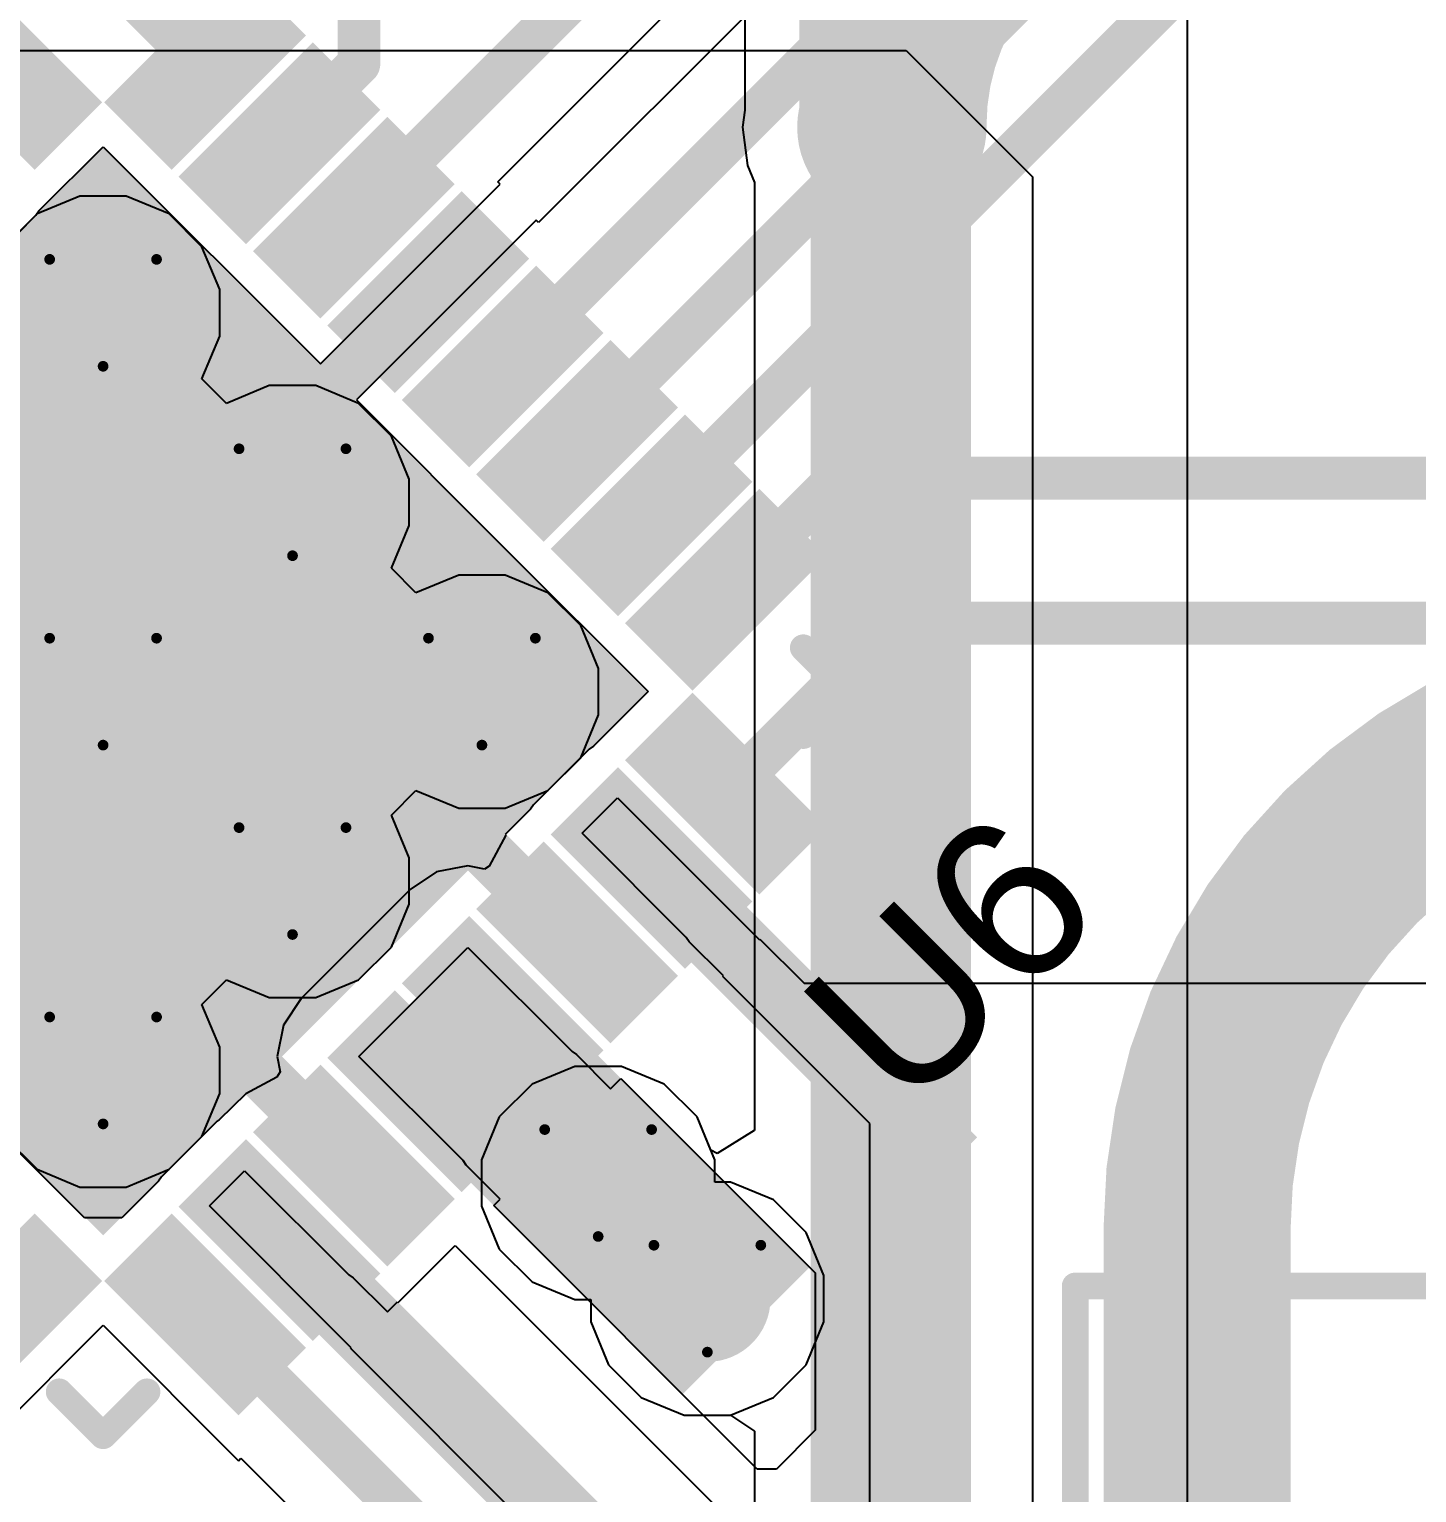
# Model space of a CAD drawing. Header units: inches. Extents: x 0 to 5359, y 0 to 5098.
# Drawn here: x 32.05 to 38.64, y 94.49 to 101.45 of the extents above; entities that cross this region are included whole.
import ezdxf

# ---------------------------------------------------------------- set-up
doc = ezdxf.new("R2010")
doc.units = ezdxf.units.IN
for name, color, linetype in [('Bottom Layer', 5, 'Continuous'), ('Drill Drawing', 1, 'Continuous'), ('Layer 1', 16, 'Continuous'), ('Layer 2', 76, 'Continuous'), ('Top Layer', 1, 'Continuous'), ('Top Overlay', 2, 'Continuous'), ('Top Paste', 8, 'Continuous'), ('Top Solder', 216, 'Continuous'), ('Via Holes', 16, 'Continuous')]:
    doc.layers.add(name, color=color, linetype=linetype)
doc.styles.add('Arial', font='', dxfattribs={"height": 0.2})
doc.styles.get('Arial').set_extended_font_data('Arial')

# ---------------------------------------------------------------- blocks, each defined once
blk = doc.blocks.new('32_QFN__5_5__60')
at = {"layer": 'Top Layer'}
for points in [[(1.62499929, 2.08500091), (1.62499929, 2.78500205), (1.87499879, 2.78500205), (1.87499879, 2.08500091)], [(2.08499837, 1.87500133), (2.78499951, 1.87500133), (2.78499951, 1.62500183), (2.08499837, 1.62500183)], [(-1.72500036, 1.7250029), (1.72500036, 1.7250029), (1.72500036, -1.72499782), (-1.72500036, -1.72499782)], [(2.08499837, 1.37500233), (2.78499951, 1.37500233), (2.78499951, 1.12500283), (2.08499837, 1.12500283)], [(2.08499837, 0.87500333), (2.78499951, 0.87500333), (2.78499951, 0.6250038299999999), (2.08499837, 0.6250038299999999)], [(2.08499837, 0.37500179), (2.78499951, 0.37500179), (2.78499951, 0.12500229), (2.08499837, 0.12500229)], [(2.08499837, -0.12499721), (2.78499951, -0.12499721), (2.78499951, -0.37499671), (2.08499837, -0.37499671)], [(2.08499837, -0.6249962099999999), (2.78499951, -0.6249962099999999), (2.78499951, -0.8749957099999999), (2.08499837, -0.8749957099999999)], [(2.08499837, -1.12499521), (2.78499951, -1.12499521), (2.78499951, -1.37499471), (2.08499837, -1.37499471)], [(-2.78499951, -1.62499421), (-2.08499837, -1.62499421), (-2.08499837, -1.87499371), (-2.78499951, -1.87499371)], [(2.08499837, -1.62499421), (2.78499951, -1.62499421), (2.78499951, -1.87499371), (2.08499837, -1.87499371)], [(-1.87499879, -2.78499443), (-1.87499879, -2.08499329), (-1.62499929, -2.08499329), (-1.62499929, -2.78499443)], [(-1.37499979, -2.78499443), (-1.37499979, -2.08499329), (-1.12500029, -2.08499329), (-1.12500029, -2.78499443)], [(-0.8750007900000001, -2.78499443), (-0.8750007900000001, -2.08499329), (-0.6250012899999999, -2.08499329), (-0.6250012899999999, -2.78499443)], [(-0.37499925, -2.78499697), (-0.37499925, -2.08499583), (-0.12499975, -2.08499583), (-0.12499975, -2.78499697)], [(0.12499975, -2.78499697), (0.12499975, -2.08499583), (0.37499925, -2.08499583), (0.37499925, -2.78499697)], [(0.6250012899999999, -2.78499443), (0.6250012899999999, -2.08499329), (0.8750007900000001, -2.08499329), (0.8750007900000001, -2.78499443)], [(1.12500029, -2.78499443), (1.12500029, -2.08499329), (1.37499979, -2.08499329), (1.37499979, -2.78499443)], [(1.62499929, -2.78499443), (1.62499929, -2.08499329), (1.87499879, -2.08499329), (1.87499879, -2.78499443)]]:
    blk.add_hatch(color=1, dxfattribs=at).paths.add_polyline_path(points)
at = {"layer": 'Top Paste'}
for points in [[(1.62499929, 2.08500091), (1.62499929, 2.78500205), (1.87499879, 2.78500205), (1.87499879, 2.08500091)], [(2.08499837, 1.87500133), (2.78499951, 1.87500133), (2.78499951, 1.62500183), (2.08499837, 1.62500183)], [(2.08499837, 1.37500233), (2.78499951, 1.37500233), (2.78499951, 1.12500283), (2.08499837, 1.12500283)], [(2.08499837, 0.87500333), (2.78499951, 0.87500333), (2.78499951, 0.6250038299999999), (2.08499837, 0.6250038299999999)], [(2.08499837, 0.37500179), (2.78499951, 0.37500179), (2.78499951, 0.12500229), (2.08499837, 0.12500229)], [(2.08499837, -0.12499721), (2.78499951, -0.12499721), (2.78499951, -0.37499671), (2.08499837, -0.37499671)], [(2.08499837, -0.6249962099999999), (2.78499951, -0.6249962099999999), (2.78499951, -0.8749957099999999), (2.08499837, -0.8749957099999999)], [(2.08499837, -1.12499521), (2.78499951, -1.12499521), (2.78499951, -1.37499471), (2.08499837, -1.37499471)], [(-2.78499951, -1.62499421), (-2.08499837, -1.62499421), (-2.08499837, -1.87499371), (-2.78499951, -1.87499371)], [(2.08499837, -1.62499421), (2.78499951, -1.62499421), (2.78499951, -1.87499371), (2.08499837, -1.87499371)], [(-1.87499879, -2.78499443), (-1.87499879, -2.08499329), (-1.62499929, -2.08499329), (-1.62499929, -2.78499443)], [(-1.37499979, -2.78499443), (-1.37499979, -2.08499329), (-1.12500029, -2.08499329), (-1.12500029, -2.78499443)], [(-0.8750007900000001, -2.78499443), (-0.8750007900000001, -2.08499329), (-0.6250012899999999, -2.08499329), (-0.6250012899999999, -2.78499443)], [(-0.37499925, -2.78499697), (-0.37499925, -2.08499583), (-0.12499975, -2.08499583), (-0.12499975, -2.78499697)], [(0.12499975, -2.78499697), (0.12499975, -2.08499583), (0.37499925, -2.08499583), (0.37499925, -2.78499697)], [(0.6250012899999999, -2.78499443), (0.6250012899999999, -2.08499329), (0.8750007900000001, -2.08499329), (0.8750007900000001, -2.78499443)], [(1.12500029, -2.78499443), (1.12500029, -2.08499329), (1.37499979, -2.08499329), (1.37499979, -2.78499443)], [(1.62499929, -2.78499443), (1.62499929, -2.08499329), (1.87499879, -2.08499329), (1.87499879, -2.78499443)]]:
    blk.add_hatch(color=8, dxfattribs=at).paths.add_polyline_path(points)
at = {"layer": 'Top Solder'}
for points in [[(1.52339929, 1.98340091), (1.52339929, 2.88660205), (1.97659879, 2.88660205), (1.97659879, 1.98340091)], [(1.98339837, 1.97660133), (2.88659951, 1.97660133), (2.88659951, 1.52340183), (1.98339837, 1.52340183)], [(-1.82660036, 1.8266029), (1.82660036, 1.8266029), (1.82660036, -1.82659782), (-1.82660036, -1.82659782)], [(1.98339837, 1.47660233), (2.88659951, 1.47660233), (2.88659951, 1.02340283), (1.98339837, 1.02340283)], [(1.98339837, 0.97660333), (2.88659951, 0.97660333), (2.88659951, 0.5234038299999999), (1.98339837, 0.5234038299999999)], [(1.98339837, 0.4766017899999999), (2.88659951, 0.4766017899999999), (2.88659951, 0.02340229), (1.98339837, 0.02340229)], [(1.98339837, -0.02339721), (2.88659951, -0.02339721), (2.88659951, -0.47659671), (1.98339837, -0.47659671)], [(1.98339837, -0.52339621), (2.88659951, -0.52339621), (2.88659951, -0.97659571), (1.98339837, -0.97659571)], [(1.98339837, -1.02339521), (2.88659951, -1.02339521), (2.88659951, -1.47659471), (1.98339837, -1.47659471)], [(-2.88659951, -1.52339421), (-1.98339837, -1.52339421), (-1.98339837, -1.97659371), (-2.88659951, -1.97659371)], [(1.98339837, -1.52339421), (2.88659951, -1.52339421), (2.88659951, -1.97659371), (1.98339837, -1.97659371)], [(-1.97659879, -2.88659443), (-1.97659879, -1.98339329), (-1.52339929, -1.98339329), (-1.52339929, -2.88659443)], [(-1.47659979, -2.88659443), (-1.47659979, -1.98339329), (-1.02340029, -1.98339329), (-1.02340029, -2.88659443)], [(-0.9766007899999999, -2.88659443), (-0.9766007899999999, -1.98339329), (-0.5234012899999999, -1.98339329), (-0.5234012899999999, -2.88659443)], [(-0.47659925, -2.88659697), (-0.47659925, -1.98339583), (-0.02339974999999996, -1.98339583), (-0.02339975000000004, -2.88659697)], [(0.02339974999999996, -2.88659697), (0.02339975000000004, -1.98339583), (0.47659925, -1.98339583), (0.47659925, -2.88659697)], [(0.5234012899999999, -2.88659443), (0.5234012899999999, -1.98339329), (0.9766007899999999, -1.98339329), (0.9766007899999999, -2.88659443)], [(1.02340029, -2.88659443), (1.02340029, -1.98339329), (1.47659979, -1.98339329), (1.47659979, -2.88659443)], [(1.52339929, -2.88659443), (1.52339929, -1.98339329), (1.97659879, -1.98339329), (1.97659879, -2.88659443)]]:
    blk.add_hatch(color=216, dxfattribs=at).paths.add_polyline_path(points)
at = {"layer": 'Top Overlay'}
for points in [[(-2.50000008, -2.20499686, 0.127, 0.127, 0), (-2.50000008, -2.49999754, 0.127, 0.127, 0)], [(2.50000008, -2.20499686, 0.127, 0.127, 0), (2.50000008, -2.49999754, 0.127, 0.127, 0)], [(-2.50000008, -2.49999754, 0.127, 0.127, 0), (-2.2049994, -2.49999754, 0.127, 0.127, 0)], [(2.2049994, -2.49999754, 0.127, 0.127, 0), (2.50000008, -2.49999754, 0.127, 0.127, 0)]]:
    blk.add_lwpolyline(points, format="xyseb", dxfattribs=at)
for points in [[(-2.53175008, -2.20499686, 0.0635, 0.0635, 1), (-2.46825008, -2.20499686, 0.0635, 0.0635, 1)], [(2.46825008, -2.20499686, 0.0635, 0.0635, 1), (2.53175008, -2.20499686, 0.0635, 0.0635, 1)], [(-2.53175008, -2.49999754, 0.0635, 0.0635, 1), (-2.46825008, -2.49999754, 0.0635, 0.0635, 1)], [(-2.53175008, -2.49999754, 0.0635, 0.0635, 1), (-2.46825008, -2.49999754, 0.0635, 0.0635, 1)], [(-2.2367494, -2.49999754, 0.0635, 0.0635, 1), (-2.1732494, -2.49999754, 0.0635, 0.0635, 1)], [(2.1732494, -2.49999754, 0.0635, 0.0635, 1), (2.2367494, -2.49999754, 0.0635, 0.0635, 1)], [(2.46825008, -2.49999754, 0.0635, 0.0635, 1), (2.53175008, -2.49999754, 0.0635, 0.0635, 1)], [(2.46825008, -2.49999754, 0.0635, 0.0635, 1), (2.53175008, -2.49999754, 0.0635, 0.0635, 1)]]:
    blk.add_lwpolyline(points, format="xyseb", close=True, dxfattribs=at)
blk = doc.blocks.new('YSPI0518S_4R7M_220')
at = {"layer": 'Top Layer'}
for points in [[(-2.99999781, 1.25000004), (-1.09999907, 1.25000004), (-1.09999907, -1.25000004), (-2.99999781, -1.25000004)], [(1.10000161, 1.25000004), (3.00000035, 1.25000004), (3.00000035, -1.25000004), (1.10000161, -1.25000004)]]:
    blk.add_hatch(color=1, dxfattribs=at).paths.add_polyline_path(points)
at = {"layer": 'Top Paste'}
for points in [[(-2.99999781, 1.25000004), (-1.09999907, 1.25000004), (-1.09999907, -1.25000004), (-2.99999781, -1.25000004)], [(1.10000161, 1.25000004), (3.00000035, 1.25000004), (3.00000035, -1.25000004), (1.10000161, -1.25000004)]]:
    blk.add_hatch(color=8, dxfattribs=at).paths.add_polyline_path(points)
at = {"layer": 'Top Solder'}
for points in [[(-3.10159781, 1.35160004), (-0.99839907, 1.35160004), (-0.99839907, -1.35160004), (-3.10159781, -1.35160004)], [(0.9984016099999999, 1.35160004), (3.10160035, 1.35160004), (3.10160035, -1.35160004), (0.9984016099999999, -1.35160004)]]:
    blk.add_hatch(color=216, dxfattribs=at).paths.add_polyline_path(points)
at = {"layer": 'Top Overlay'}
for points in [[(-2.69999968, 2.59999988, 0.127, 0.127, 0), (2.69999968, 2.59999988, 0.127, 0.127, 0)], [(-2.69999968, 1.48344128, 0.127, 0.127, 0), (-2.69999968, 2.59999988, 0.127, 0.127, 0)], [(2.69999968, 1.48344128, 0.127, 0.127, 0), (2.69999968, 2.59999988, 0.127, 0.127, 0)], [(-2.69999968, -2.59999988, 0.127, 0.127, 0), (-2.69999968, -1.48344128, 0.127, 0.127, 0)], [(2.69999968, -2.59999988, 0.127, 0.127, 0), (2.69999968, -1.48344128, 0.127, 0.127, 0)], [(-2.69999968, -2.59999988, 0.127, 0.127, 0), (2.69999968, -2.59999988, 0.127, 0.127, 0)]]:
    blk.add_lwpolyline(points, format="xyseb", dxfattribs=at)
for points in [[(-2.73174968, 2.59999988, 0.0635, 0.0635, 1), (-2.66824968, 2.59999988, 0.0635, 0.0635, 1)], [(-2.73174968, 2.59999988, 0.0635, 0.0635, 1), (-2.66824968, 2.59999988, 0.0635, 0.0635, 1)], [(2.66824968, 2.59999988, 0.0635, 0.0635, 1), (2.73174968, 2.59999988, 0.0635, 0.0635, 1)], [(2.66824968, 2.59999988, 0.0635, 0.0635, 1), (2.73174968, 2.59999988, 0.0635, 0.0635, 1)], [(-2.73174968, 1.48344128, 0.0635, 0.0635, 1), (-2.66824968, 1.48344128, 0.0635, 0.0635, 1)], [(2.66824968, 1.48344128, 0.0635, 0.0635, 1), (2.73174968, 1.48344128, 0.0635, 0.0635, 1)], [(-2.73174968, -1.48344128, 0.0635, 0.0635, 1), (-2.66824968, -1.48344128, 0.0635, 0.0635, 1)], [(2.66824968, -1.48344128, 0.0635, 0.0635, 1), (2.73174968, -1.48344128, 0.0635, 0.0635, 1)], [(-2.73174968, -2.59999988, 0.0635, 0.0635, 1), (-2.66824968, -2.59999988, 0.0635, 0.0635, 1)], [(-2.73174968, -2.59999988, 0.0635, 0.0635, 1), (-2.66824968, -2.59999988, 0.0635, 0.0635, 1)], [(2.66824968, -2.59999988, 0.0635, 0.0635, 1), (2.73174968, -2.59999988, 0.0635, 0.0635, 1)], [(2.66824968, -2.59999988, 0.0635, 0.0635, 1), (2.73174968, -2.59999988, 0.0635, 0.0635, 1)]]:
    blk.add_lwpolyline(points, format="xyseb", close=True, dxfattribs=at)

msp = doc.modelspace()

# ---------------------------------------------------------------- hatches: boundary and pattern name
at = {"layer": 'Bottom Layer'}
h = msp.add_hatch(color=5, dxfattribs=at)
edge = h.paths.add_edge_path()
edge.add_arc((32.39996314, 100.10004618), 0.2999994, 0, 360)
h = msp.add_hatch(color=5, dxfattribs=at)
edge = h.paths.add_edge_path()
edge.add_arc((33.29996388, 99.20004544), 0.2999994, 0, 360)
h = msp.add_hatch(color=5, dxfattribs=at)
edge = h.paths.add_edge_path()
edge.add_arc((32.39996314, 98.30004469999999), 0.2999994, 0, 360)
h = msp.add_hatch(color=5, dxfattribs=at)
edge = h.paths.add_edge_path()
edge.add_arc((34.19996208, 98.30004469999999), 0.2999994, 0, 360)
h = msp.add_hatch(color=5, dxfattribs=at)
edge = h.paths.add_edge_path()
edge.add_arc((33.29996388, 97.40004396), 0.2999994, 0, 360)
h = msp.add_hatch(color=5, dxfattribs=at)
edge = h.paths.add_edge_path()
edge.add_arc((32.39996314, 96.50004575999999), 0.2999994, 0, 360)
h = msp.add_hatch(color=5, dxfattribs=at)
edge = h.paths.add_edge_path()
edge.add_arc((34.75231048, 95.96529955999999), 0.2999994, 0, 360)
h = msp.add_hatch(color=5, dxfattribs=at)
edge = h.paths.add_edge_path()
edge.add_arc((35.27118168, 95.4156842), 0.2999994, 0, 360)
at = {"layer": 'Layer 1'}
h = msp.add_hatch(color=16, dxfattribs=at)
edge = h.paths.add_edge_path()
edge.add_arc((32.39996314, 100.10004618), 0.2999994, 0, 360)
h = msp.add_hatch(color=16, dxfattribs=at)
edge = h.paths.add_edge_path()
edge.add_arc((33.29996388, 99.20004544), 0.2999994, 0, 360)
h = msp.add_hatch(color=16, dxfattribs=at)
edge = h.paths.add_edge_path()
edge.add_arc((32.39996314, 98.30004469999999), 0.2999994, 0, 360)
h = msp.add_hatch(color=16, dxfattribs=at)
edge = h.paths.add_edge_path()
edge.add_arc((34.19996208, 98.30004469999999), 0.2999994, 0, 360)
h = msp.add_hatch(color=16, dxfattribs=at)
edge = h.paths.add_edge_path()
edge.add_arc((33.29996388, 97.40004396), 0.2999994, 0, 360)
h = msp.add_hatch(color=16, dxfattribs=at)
edge = h.paths.add_edge_path()
edge.add_arc((32.39996314, 96.50004575999999), 0.2999994, 0, 360)
h = msp.add_hatch(color=16, dxfattribs=at)
edge = h.paths.add_edge_path()
edge.add_arc((34.75231048, 95.96529955999999), 0.2999994, 0, 360)
h = msp.add_hatch(color=16, dxfattribs=at)
edge = h.paths.add_edge_path()
edge.add_arc((35.27118168, 95.4156842), 0.2999994, 0, 360)
at = {"layer": 'Layer 2'}
h = msp.add_hatch(color=76, dxfattribs=at)
edge = h.paths.add_edge_path()
edge.add_arc((32.39996314, 100.10004618), 0.2999994, 0, 360)
h = msp.add_hatch(color=76, dxfattribs=at)
edge = h.paths.add_edge_path()
edge.add_arc((33.29996388, 99.20004544), 0.2999994, 0, 360)
h = msp.add_hatch(color=76, dxfattribs=at)
edge = h.paths.add_edge_path()
edge.add_arc((32.39996314, 98.30004469999999), 0.2999994, 0, 360)
h = msp.add_hatch(color=76, dxfattribs=at)
edge = h.paths.add_edge_path()
edge.add_arc((34.19996208, 98.30004469999999), 0.2999994, 0, 360)
h = msp.add_hatch(color=76, dxfattribs=at)
edge = h.paths.add_edge_path()
edge.add_arc((33.29996388, 97.40004396), 0.2999994, 0, 360)
h = msp.add_hatch(color=76, dxfattribs=at)
edge = h.paths.add_edge_path()
edge.add_arc((32.39996314, 96.50004575999999), 0.2999994, 0, 360)
h = msp.add_hatch(color=76, dxfattribs=at)
edge = h.paths.add_edge_path()
edge.add_arc((34.75231048, 95.96529955999999), 0.2999994, 0, 360)
h = msp.add_hatch(color=76, dxfattribs=at)
edge = h.paths.add_edge_path()
edge.add_arc((35.27118168, 95.4156842), 0.2999994, 0, 360)
at = {"layer": 'Top Layer'}
for points in [[(31.04938418, 100.88805324), (30.87261034, 100.7112794), (32.24549558, 99.33839415999999), (32.42226942, 99.515168)], [(34.28086616, 100.35772664), (34.10409231999999, 100.53450048), (32.73120708, 99.16161523999999), (32.90798091999999, 98.9848414)], [(34.81120038, 96.77269951999999), (34.98797422, 96.94947336), (33.61508898, 98.3223586), (33.43831514, 98.14558475999999)], [(34.89235084, 97.84379974), (34.62806384, 97.57951274), (36.28949308, 95.9180835), (36.55378008, 96.18237049999999)], [(33.75053702, 95.71204123999999), (33.92727275999999, 95.88877697999999), (32.55439006, 97.26165968), (32.37765432, 97.08492394)], [(34.1852504, 97.13670438), (33.58139334, 96.53284731999999), (35.15314788, 94.96109278), (35.75700494, 95.56494984)], [(33.12457942, 96.07604101999999), (32.86029496, 95.81175655999999), (34.5234133, 94.14863822), (34.78769776, 94.41292268)]]:
    msp.add_hatch(color=1, dxfattribs=at).paths.add_polyline_path(points)
h = msp.add_hatch(color=1, dxfattribs=at)
edge = h.paths.add_edge_path()
edge.add_arc((32.39996314, 100.10004618), 0.2999994, 0, 360)
h = msp.add_hatch(color=1, dxfattribs=at)
edge = h.paths.add_edge_path()
edge.add_arc((33.29996388, 99.20004544), 0.2999994, 0, 360)
h = msp.add_hatch(color=1, dxfattribs=at)
edge = h.paths.add_edge_path()
edge.add_arc((32.39996314, 98.30004469999999), 0.2999994, 0, 360)
h = msp.add_hatch(color=1, dxfattribs=at)
edge = h.paths.add_edge_path()
edge.add_arc((34.19996208, 98.30004469999999), 0.2999994, 0, 360)
h = msp.add_hatch(color=1, dxfattribs=at)
edge = h.paths.add_edge_path()
edge.add_arc((33.29996388, 97.40004396), 0.2999994, 0, 360)
h = msp.add_hatch(color=1, dxfattribs=at)
edge = h.paths.add_edge_path()
edge.add_arc((32.39996314, 96.50004575999999), 0.2999994, 0, 360)
h = msp.add_hatch(color=1, dxfattribs=at)
edge = h.paths.add_edge_path()
edge.add_arc((34.75231048, 95.96529955999999), 0.2999994, 0, 360)
h = msp.add_hatch(color=1, dxfattribs=at)
edge = h.paths.add_edge_path()
edge.add_arc((35.27118168, 95.4156842), 0.2999994, 0, 360)
at = {"layer": 'Via Holes'}
h = msp.add_hatch(color=7, dxfattribs=at)
edge = h.paths.add_edge_path()
edge.add_arc((32.39996314, 100.10004618), 0.1499997, 0, 360)
h = msp.add_hatch(color=7, dxfattribs=at)
edge = h.paths.add_edge_path()
edge.add_arc((33.29996388, 99.20004544), 0.1499997, 0, 360)
h = msp.add_hatch(color=7, dxfattribs=at)
edge = h.paths.add_edge_path()
edge.add_arc((32.39996314, 98.30004469999999), 0.1499997, 0, 360)
h = msp.add_hatch(color=7, dxfattribs=at)
edge = h.paths.add_edge_path()
edge.add_arc((34.19996208, 98.30004469999999), 0.1499997, 0, 360)
h = msp.add_hatch(color=7, dxfattribs=at)
edge = h.paths.add_edge_path()
edge.add_arc((33.29996388, 97.40004396), 0.1499997, 0, 360)
h = msp.add_hatch(color=7, dxfattribs=at)
edge = h.paths.add_edge_path()
edge.add_arc((32.39996314, 96.50004575999999), 0.1499997, 0, 360)
h = msp.add_hatch(color=7, dxfattribs=at)
edge = h.paths.add_edge_path()
edge.add_arc((34.75231048, 95.96529955999999), 0.1499997, 0, 360)
h = msp.add_hatch(color=7, dxfattribs=at)
edge = h.paths.add_edge_path()
edge.add_arc((35.27118168, 95.4156842), 0.1499997, 0, 360)

# ---------------------------------------------------------------- linework, layer by layer
at = {"layer": 'Bottom Layer'}
for p, q in [((35.44867688, 103.72946996), (35.44867688, 101.06374504)), ((35.44867688, 101.06374504), (35.43789458, 100.98184274)), ((35.43789458, 100.98184274), (35.46190012, 100.79949868)), ((35.46190012, 100.79949868), (35.49498108, 100.71963346)), ((35.49498108, 100.71963346), (35.49498108, 96.2177019)), ((34.64211258, 96.51929896), (34.43849602, 96.43495826)), ((34.86250837999999, 96.51929896), (34.64211258, 96.51929896)), ((35.06612493999999, 96.43495826), (34.86250837999999, 96.51929896)), ((34.43849602, 96.43495826), (34.28265177999999, 96.27911402)), ((35.22196918, 96.27911402), (35.06612493999999, 96.43495826)), ((34.28265177999999, 96.27911402), (34.19831108, 96.07549746)), ((35.28753674, 96.12082122), (35.22196918, 96.27911402)), ((35.4940489, 96.21529905999999), (35.31717854, 96.10599778)), ((35.49498108, 96.2177019), (35.4940489, 96.21529905999999)), ((35.31717854, 96.10599778), (35.28753674, 96.12082122)), ((34.19831108, 96.07549746), (34.19831108, 95.85510165999999)), ((34.19831108, 95.85510165999999), (34.28265177999999, 95.6514851)), ((34.28265177999999, 95.6514851), (34.43849602, 95.49564086)), ((34.43849602, 95.49564086), (34.64211258, 95.41130016)), ((34.64211258, 95.41130016), (34.71718228, 95.41130016)), ((34.71718228, 95.41130016), (34.71718228, 95.30548629999998)), ((34.71718228, 95.30548629999998), (34.80152298, 95.10186974)), ((34.80152298, 95.10186974), (34.95736721999999, 94.94602549999999)), ((34.95736721999999, 94.94602549999999), (35.16098378, 94.86168479999999)), ((35.16098378, 94.86168479999999), (35.38137704, 94.86168479999999)), ((35.38137704, 94.86168479999999), (35.49498108, 94.7857769)), ((35.49498108, 94.7857769), (35.49498108, 94.115128))]:
    msp.add_line(p, q, dxfattribs=at)
for points in [[(36.1532043, 100.99262504, 0.889, 0.889, 0), (36.1532043, 103.7708364, 0.889, 0.889, 0)], [(36.1532043, 100.99262504, 0.889, 0.889, -0.4142135623730951), (37.54230998, 102.38173072, 0.889, 0.889, 0)], [(36.142422, 100.98184274, 0.889, 0.889, 0), (36.1532043, 100.98184274, 0.889, 0.889, 0)], [(36.1532043, 100.98184274, 0.889, 0.889, 0), (36.1532043, 100.99262504, 0.889, 0.889, 0)], [(36.142422, 93.67258634, 0.7619999999999999, 0.7619999999999999, 0), (36.142422, 100.98184274, 0.7619999999999999, 0.7619999999999999, 0)], [(37.59812648, 95.75051715999999, 0.889, 0.889, -0.4142135623730951), (40.09480932, 98.24719999999999, 0.889, 0.889, 0)], [(37.59812648, 80.04958844, 0.889, 0.889, 0), (37.59812648, 95.75051715999999, 0.889, 0.889, 0)]]:
    msp.add_lwpolyline(points, format="xyseb", dxfattribs=at)
for points in [[(35.920172, 100.98184274, 0.4445, 0.4445, 1), (36.364672, 100.98184274, 0.4445, 0.4445, 1)], [(35.9309543, 100.99262504, 0.4445, 0.4445, 1), (36.37545429999999, 100.99262504, 0.4445, 0.4445, 1)], [(35.9309543, 100.99262504, 0.4445, 0.4445, 1), (36.37545429999999, 100.99262504, 0.4445, 0.4445, 1)], [(35.9309543, 100.99262504, 0.4445, 0.4445, 1), (36.37545429999999, 100.99262504, 0.4445, 0.4445, 1)], [(35.9309543, 100.98184274, 0.4445, 0.4445, 1), (36.37545429999999, 100.98184274, 0.4445, 0.4445, 1)], [(35.9309543, 100.98184274, 0.4445, 0.4445, 1), (36.37545429999999, 100.98184274, 0.4445, 0.4445, 1)], [(35.951922, 100.98184274, 0.3809999999999999, 0.3809999999999999, 1), (36.332922, 100.98184274, 0.3809999999999999, 0.3809999999999999, 1)], [(37.37587648, 95.75051715999999, 0.4445, 0.4445, 1), (37.82037648, 95.75051715999999, 0.4445, 0.4445, 1)], [(37.37587648, 95.75051715999999, 0.4445, 0.4445, 1), (37.82037648, 95.75051715999999, 0.4445, 0.4445, 1)]]:
    msp.add_lwpolyline(points, format="xyseb", close=True, dxfattribs=at)
at = {"layer": 'Drill Drawing'}
for points in [[(32.14596314, 100.35404618, 0.0508, 0.0508, 0), (32.65396313999999, 100.35404618, 0.0508, 0.0508, 0)], [(32.14596314, 100.35404618, 0.0508, 0.0508, 0), (32.39996314, 99.84604617999999, 0.0508, 0.0508, 0)], [(32.39996314, 99.84604617999999, 0.0508, 0.0508, 0), (32.65396313999999, 100.35404618, 0.0508, 0.0508, 0)], [(33.04596388, 99.45404544, 0.0508, 0.0508, 0), (33.55396388, 99.45404544, 0.0508, 0.0508, 0)], [(33.04596388, 99.45404544, 0.0508, 0.0508, 0), (33.29996388, 98.94604543999999, 0.0508, 0.0508, 0)], [(33.29996388, 98.94604543999999, 0.0508, 0.0508, 0), (33.55396388, 99.45404544, 0.0508, 0.0508, 0)], [(32.14596314, 98.55404469999999, 0.0508, 0.0508, 0), (32.65396313999999, 98.55404469999999, 0.0508, 0.0508, 0)], [(32.14596314, 98.55404469999999, 0.0508, 0.0508, 0), (32.39996314, 98.0460447, 0.0508, 0.0508, 0)], [(32.39996314, 98.0460447, 0.0508, 0.0508, 0), (32.65396313999999, 98.55404469999999, 0.0508, 0.0508, 0)], [(33.94596208, 98.55404469999999, 0.0508, 0.0508, 0), (34.45396208, 98.55404469999999, 0.0508, 0.0508, 0)], [(33.94596208, 98.55404469999999, 0.0508, 0.0508, 0), (34.19996208, 98.0460447, 0.0508, 0.0508, 0)], [(34.19996208, 98.0460447, 0.0508, 0.0508, 0), (34.45396208, 98.55404469999999, 0.0508, 0.0508, 0)], [(33.04596388, 97.65404396, 0.0508, 0.0508, 0), (33.55396388, 97.65404396, 0.0508, 0.0508, 0)], [(33.04596388, 97.65404396, 0.0508, 0.0508, 0), (33.29996388, 97.14604395999999, 0.0508, 0.0508, 0)], [(33.29996388, 97.14604395999999, 0.0508, 0.0508, 0), (33.55396388, 97.65404396, 0.0508, 0.0508, 0)], [(32.14596314, 96.75404576, 0.0508, 0.0508, 0), (32.65396313999999, 96.75404576, 0.0508, 0.0508, 0)], [(32.14596314, 96.75404576, 0.0508, 0.0508, 0), (32.39996314, 96.24604576, 0.0508, 0.0508, 0)], [(32.39996314, 96.24604576, 0.0508, 0.0508, 0), (32.65396313999999, 96.75404576, 0.0508, 0.0508, 0)], [(34.49831048, 96.21929956, 0.0508, 0.0508, 0), (35.00631048, 96.21929956, 0.0508, 0.0508, 0)], [(34.49831048, 96.21929956, 0.0508, 0.0508, 0), (34.75231048, 95.71129955999999, 0.0508, 0.0508, 0)], [(34.75231048, 95.71129955999999, 0.0508, 0.0508, 0), (35.00631048, 96.21929956, 0.0508, 0.0508, 0)], [(35.01718168, 95.66968419999999, 0.0508, 0.0508, 0), (35.52518168, 95.66968419999999, 0.0508, 0.0508, 0)], [(35.01718168, 95.66968419999999, 0.0508, 0.0508, 0), (35.27118168, 95.1616842, 0.0508, 0.0508, 0)], [(35.27118168, 95.1616842, 0.0508, 0.0508, 0), (35.52518168, 95.66968419999999, 0.0508, 0.0508, 0)]]:
    msp.add_lwpolyline(points, format="xyseb", dxfattribs=at)
for points in [[(32.13326314, 100.35404618, 0.0254, 0.0254, 1), (32.15866314, 100.35404618, 0.0254, 0.0254, 1)], [(32.13326314, 100.35404618, 0.0254, 0.0254, 1), (32.15866314, 100.35404618, 0.0254, 0.0254, 1)], [(32.64126314, 100.35404618, 0.0254, 0.0254, 1), (32.66666314, 100.35404618, 0.0254, 0.0254, 1)], [(32.64126314, 100.35404618, 0.0254, 0.0254, 1), (32.66666314, 100.35404618, 0.0254, 0.0254, 1)], [(32.38726313999999, 99.84604617999999, 0.0254, 0.0254, 1), (32.41266314, 99.84604617999999, 0.0254, 0.0254, 1)], [(32.38726313999999, 99.84604617999999, 0.0254, 0.0254, 1), (32.41266314, 99.84604617999999, 0.0254, 0.0254, 1)], [(33.03326388, 99.45404544, 0.0254, 0.0254, 1), (33.05866388, 99.45404544, 0.0254, 0.0254, 1)], [(33.03326388, 99.45404544, 0.0254, 0.0254, 1), (33.05866388, 99.45404544, 0.0254, 0.0254, 1)], [(33.54126388, 99.45404544, 0.0254, 0.0254, 1), (33.56666388, 99.45404544, 0.0254, 0.0254, 1)], [(33.54126388, 99.45404544, 0.0254, 0.0254, 1), (33.56666388, 99.45404544, 0.0254, 0.0254, 1)], [(33.28726388, 98.94604543999999, 0.0254, 0.0254, 1), (33.31266388, 98.94604543999999, 0.0254, 0.0254, 1)], [(33.28726388, 98.94604543999999, 0.0254, 0.0254, 1), (33.31266388, 98.94604543999999, 0.0254, 0.0254, 1)], [(32.13326314, 98.55404469999999, 0.0254, 0.0254, 1), (32.15866314, 98.55404469999999, 0.0254, 0.0254, 1)], [(32.13326314, 98.55404469999999, 0.0254, 0.0254, 1), (32.15866314, 98.55404469999999, 0.0254, 0.0254, 1)], [(32.64126314, 98.55404469999999, 0.0254, 0.0254, 1), (32.66666314, 98.55404469999999, 0.0254, 0.0254, 1)], [(32.64126314, 98.55404469999999, 0.0254, 0.0254, 1), (32.66666314, 98.55404469999999, 0.0254, 0.0254, 1)], [(33.93326208, 98.55404469999999, 0.0254, 0.0254, 1), (33.95866208, 98.55404469999999, 0.0254, 0.0254, 1)], [(33.93326208, 98.55404469999999, 0.0254, 0.0254, 1), (33.95866208, 98.55404469999999, 0.0254, 0.0254, 1)], [(34.44126207999999, 98.55404469999999, 0.0254, 0.0254, 1), (34.46666208, 98.55404469999999, 0.0254, 0.0254, 1)], [(34.44126207999999, 98.55404469999999, 0.0254, 0.0254, 1), (34.46666208, 98.55404469999999, 0.0254, 0.0254, 1)], [(32.38726313999999, 98.0460447, 0.0254, 0.0254, 1), (32.41266314, 98.0460447, 0.0254, 0.0254, 1)], [(32.38726313999999, 98.0460447, 0.0254, 0.0254, 1), (32.41266314, 98.0460447, 0.0254, 0.0254, 1)], [(34.18726208, 98.0460447, 0.0254, 0.0254, 1), (34.21266208, 98.0460447, 0.0254, 0.0254, 1)], [(34.18726208, 98.0460447, 0.0254, 0.0254, 1), (34.21266208, 98.0460447, 0.0254, 0.0254, 1)], [(33.03326388, 97.65404396, 0.0254, 0.0254, 1), (33.05866388, 97.65404396, 0.0254, 0.0254, 1)], [(33.03326388, 97.65404396, 0.0254, 0.0254, 1), (33.05866388, 97.65404396, 0.0254, 0.0254, 1)], [(33.54126388, 97.65404396, 0.0254, 0.0254, 1), (33.56666388, 97.65404396, 0.0254, 0.0254, 1)], [(33.54126388, 97.65404396, 0.0254, 0.0254, 1), (33.56666388, 97.65404396, 0.0254, 0.0254, 1)], [(33.28726388, 97.14604395999999, 0.0254, 0.0254, 1), (33.31266388, 97.14604395999999, 0.0254, 0.0254, 1)], [(33.28726388, 97.14604395999999, 0.0254, 0.0254, 1), (33.31266388, 97.14604395999999, 0.0254, 0.0254, 1)], [(32.13326314, 96.75404576, 0.0254, 0.0254, 1), (32.15866314, 96.75404576, 0.0254, 0.0254, 1)], [(32.13326314, 96.75404576, 0.0254, 0.0254, 1), (32.15866314, 96.75404576, 0.0254, 0.0254, 1)], [(32.64126314, 96.75404576, 0.0254, 0.0254, 1), (32.66666314, 96.75404576, 0.0254, 0.0254, 1)], [(32.64126314, 96.75404576, 0.0254, 0.0254, 1), (32.66666314, 96.75404576, 0.0254, 0.0254, 1)], [(32.38726313999999, 96.24604576, 0.0254, 0.0254, 1), (32.41266314, 96.24604576, 0.0254, 0.0254, 1)], [(32.38726313999999, 96.24604576, 0.0254, 0.0254, 1), (32.41266314, 96.24604576, 0.0254, 0.0254, 1)], [(34.48561048, 96.21929956, 0.0254, 0.0254, 1), (34.51101048, 96.21929956, 0.0254, 0.0254, 1)], [(34.48561048, 96.21929956, 0.0254, 0.0254, 1), (34.51101048, 96.21929956, 0.0254, 0.0254, 1)], [(34.99361047999999, 96.21929956, 0.0254, 0.0254, 1), (35.01901048, 96.21929956, 0.0254, 0.0254, 1)], [(34.99361047999999, 96.21929956, 0.0254, 0.0254, 1), (35.01901048, 96.21929956, 0.0254, 0.0254, 1)], [(34.73961048, 95.71129955999999, 0.0254, 0.0254, 1), (34.76501048, 95.71129955999999, 0.0254, 0.0254, 1)], [(34.73961048, 95.71129955999999, 0.0254, 0.0254, 1), (34.76501048, 95.71129955999999, 0.0254, 0.0254, 1)], [(35.00448168, 95.66968419999999, 0.0254, 0.0254, 1), (35.02988168, 95.66968419999999, 0.0254, 0.0254, 1)], [(35.00448168, 95.66968419999999, 0.0254, 0.0254, 1), (35.02988168, 95.66968419999999, 0.0254, 0.0254, 1)], [(35.51248168, 95.66968419999999, 0.0254, 0.0254, 1), (35.53788168, 95.66968419999999, 0.0254, 0.0254, 1)], [(35.51248168, 95.66968419999999, 0.0254, 0.0254, 1), (35.53788168, 95.66968419999999, 0.0254, 0.0254, 1)], [(35.25848168, 95.1616842, 0.0254, 0.0254, 1), (35.28388168, 95.1616842, 0.0254, 0.0254, 1)], [(35.25848168, 95.1616842, 0.0254, 0.0254, 1), (35.28388168, 95.1616842, 0.0254, 0.0254, 1)]]:
    msp.add_lwpolyline(points, format="xyseb", close=True, dxfattribs=at)
at = {"layer": 'Layer 1'}
for p, q in [((34.64211258, 96.51929896), (34.43849602, 96.43495826)), ((34.86250837999999, 96.51929896), (34.64211258, 96.51929896)), ((35.06612493999999, 96.43495826), (34.86250837999999, 96.51929896)), ((34.43849602, 96.43495826), (34.28265177999999, 96.27911402)), ((35.22196918, 96.27911402), (35.06612493999999, 96.43495826)), ((34.28265177999999, 96.27911402), (34.19831108, 96.07549746)), ((35.30630987999999, 96.07549746), (35.22196918, 96.27911402)), ((34.19831108, 96.07549746), (34.19831108, 95.85510165999999)), ((35.30630987999999, 95.9696836), (35.30630987999999, 96.07549746)), ((35.38137958, 95.9696836), (35.30630987999999, 95.9696836)), ((35.58499614, 95.8853429), (35.38137958, 95.9696836)), ((34.19831108, 95.85510165999999), (34.28265177999999, 95.6514851)), ((35.74084037999999, 95.72949866), (35.58499614, 95.8853429)), ((35.82518108, 95.52588209999999), (35.74084037999999, 95.72949866)), ((34.28265177999999, 95.6514851), (34.43849602, 95.49564086)), ((34.43849602, 95.49564086), (34.64211258, 95.41130016)), ((35.82518108, 95.30548629999998), (35.82518108, 95.52588209999999)), ((34.64211258, 95.41130016), (34.71718228, 95.41130016)), ((34.71718228, 95.41130016), (34.71718228, 95.30548629999998)), ((34.71718228, 95.30548629999998), (34.80152298, 95.10186974)), ((35.74084037999999, 95.10186974), (35.82518108, 95.30548629999998)), ((34.80152298, 95.10186974), (34.95736721999999, 94.94602549999999)), ((35.58499614, 94.94602549999999), (35.74084037999999, 95.10186974)), ((34.95736721999999, 94.94602549999999), (35.16098378, 94.86168479999999)), ((35.38137958, 94.86168479999999), (35.58499614, 94.94602549999999)), ((35.16098378, 94.86168479999999), (35.38137958, 94.86168479999999))]:
    msp.add_line(p, q, dxfattribs=at)
at = {"layer": 'Layer 2'}
for p, q in [((37.55211183999999, 93.4516546), (37.55211183999999, 109.33608816)), ((15.56043116, 101.346), (36.21622678, 101.346)), ((36.21622678, 101.346), (36.81564138, 100.7465854)), ((36.81564138, 100.7465854), (36.81564391999999, 93.40575172)), ((32.28976523999999, 100.65404558), (32.08614868, 100.56970488)), ((32.51016104, 100.65404558), (32.28976523999999, 100.65404558)), ((32.7137776, 100.56970488), (32.51016104, 100.65404558)), ((32.08614868, 100.56970488), (31.93030444, 100.41386064)), ((32.86962184, 100.41386064), (32.7137776, 100.56970488)), ((32.95396254, 100.21024408), (32.86962184, 100.41386064)), ((32.95396254, 99.98984827999999), (32.95396254, 100.21024408)), ((32.86962184, 99.78623425999999), (32.95396254, 99.98984827999999)), ((32.98615196, 99.66970414), (32.86962184, 99.78623425999999)), ((33.18976598, 99.75404483999999), (32.98615196, 99.66970414)), ((33.41016178, 99.75404483999999), (33.18976598, 99.75404483999999)), ((33.61377834, 99.66970414), (33.41016178, 99.75404483999999)), ((33.76962258, 99.5138599), (33.61377834, 99.66970414)), ((33.85396328, 99.31024334), (33.76962258, 99.5138599)), ((33.85396328, 99.08984754), (33.85396328, 99.31024334)), ((33.76962258, 98.88623352), (33.85396328, 99.08984754)), ((33.88615016, 98.7697034), (33.76962258, 98.88623352)), ((34.08976418, 98.8540441), (33.88615016, 98.7697034)), ((34.31015998, 98.8540441), (34.08976418, 98.8540441)), ((34.51377653999999, 98.7697034), (34.31015998, 98.8540441)), ((34.66962078, 98.61385915999999), (34.51377653999999, 98.7697034)), ((34.75396148, 98.41024259999999), (34.66962078, 98.61385915999999)), ((34.75396148, 98.1898468), (34.75396148, 98.41024259999999)), ((34.66962078, 97.98623024), (34.75396148, 98.1898468)), ((34.51377653999999, 97.83038599999999), (34.66962078, 97.98623024)), ((33.76962258, 97.71385588), (33.88615016, 97.83038599999999)), ((33.88615016, 97.83038599999999), (34.08976418, 97.74604529999999)), ((34.31015998, 97.74604529999999), (34.51377653999999, 97.83038599999999)), ((33.85396328, 97.51024186), (33.76962258, 97.71385588)), ((34.08976418, 97.74604529999999), (34.31015998, 97.74604529999999)), ((33.85396328, 97.28984605999999), (33.85396328, 97.51024186)), ((33.76962258, 97.0862295), (33.85396328, 97.28984605999999)), ((33.61377834, 96.93038526), (33.76962258, 97.0862295)), ((32.86962184, 96.81385768), (32.98615196, 96.93038526)), ((32.98615196, 96.93038526), (33.18976598, 96.84604456)), ((33.41016178, 96.84604456), (33.61377834, 96.93038526)), ((32.95396254, 96.61024366), (32.86962184, 96.81385768)), ((33.18976598, 96.84604456), (33.41016178, 96.84604456)), ((32.95396254, 96.38984786), (32.95396254, 96.61024366)), ((32.86962184, 96.18623129999999), (32.95396254, 96.38984786)), ((31.93030444, 96.18623129999999), (32.08614868, 96.03038706)), ((32.7137776, 96.03038706), (32.86962184, 96.18623129999999)), ((32.08614868, 96.03038706), (32.28976523999999, 95.94604636)), ((32.51016104, 95.94604636), (32.7137776, 96.03038706)), ((32.28976523999999, 95.94604636), (32.51016104, 95.94604636))]:
    msp.add_line(p, q, dxfattribs=at)
at = {"layer": 'Top Layer'}
for p, q in [((37.21143942, 103.27071294), (34.46926304, 100.52853656)), ((34.27490224, 100.72289736), (36.40957158, 102.8575667)), ((32.0952241, 100.58472898), (32.39996314, 100.88946802)), ((32.39996314, 100.88946802), (33.43233598, 99.85709518)), ((33.43233598, 99.85709518), (34.2865202, 100.7112794)), ((34.2865202, 100.7112794), (34.27490224, 100.72289736)), ((31.90426944, 100.38673344), (32.08104582, 100.56350982)), ((32.08104582, 100.56350982), (32.0952241, 100.58472898)), ((34.45764508, 100.54015452), (33.60346086, 99.6859703)), ((34.46926304, 100.52853656), (34.45764508, 100.54015452)), ((33.60346086, 99.6859703), (34.31056638, 98.97886478)), ((34.31056638, 98.97886478), (34.989389, 98.30004724)), ((34.989389, 98.30004724), (34.73043854, 98.04109677999999)), ((34.6605987, 97.97829782), (34.44493746, 97.76263657999999)), ((34.66060378, 97.97830289999999), (34.6605987, 97.97829782)), ((34.70922954, 98.02692612), (34.66060378, 97.97830289999999)), ((34.73043854, 98.04109677999999), (34.70922954, 98.02692612)), ((34.67612571999999, 97.62757715999999), (34.84372253999999, 97.79517397999999)), ((34.84372253999999, 97.79517397999999), (35.51830336, 97.12059316)), ((34.43075918, 97.74141741999999), (34.31056638, 97.62122461999999)), ((34.44493746, 97.76263657999999), (34.43075918, 97.74141741999999)), ((34.31334514, 97.61844586), (34.23484136, 97.47158052)), ((34.31056638, 97.62122461999999), (34.31334514, 97.61844586)), ((35.1711006, 97.13259974), (34.67612571999999, 97.62757715999999)), ((33.98444053999999, 97.44344493999999), (33.85841336, 97.35923632)), ((34.13310165999999, 97.47301562), (33.98444053999999, 97.44344493999999)), ((34.2121109, 97.45730064), (34.13310165999999, 97.47301562)), ((34.23484136, 97.47158052), (34.2121109, 97.45730064)), ((33.85841336, 97.35923632), (33.34074104, 96.84155892)), ((33.6154268, 96.56687315999999), (34.13310165999999, 97.08455056)), ((34.13310165999999, 97.08455056), (34.62807654, 96.58957568)), ((35.18529411999999, 97.11135772), (35.1711006, 97.13259974)), ((35.34718101999999, 96.94947082), (35.18529411999999, 97.11135772)), ((35.51830336, 97.12059316), (35.52113292, 97.12342272)), ((35.52113292, 97.12342272), (35.73043908, 96.91411656)), ((35.344354, 96.9466438), (35.34718101999999, 96.94947082)), ((36.04265842, 96.2483343), (35.344354, 96.9466438)), ((35.73043908, 96.91411656), (38.88176374, 96.91411656)), ((33.34074104, 96.84155892), (33.25653242, 96.71553174)), ((32.3110606, 95.79952137999999), (31.3675903, 96.74299421999999)), ((33.25653242, 96.71553174), (33.22696173999999, 96.56687315999999)), ((34.62807654, 96.58957568), (34.64927283999999, 96.57541264)), ((33.22696173999999, 96.56687315999999), (33.24165309999999, 96.49301503999999)), ((34.11039914, 96.07190082), (33.6154268, 96.56687315999999)), ((34.64927283999999, 96.57541264), (34.81119784, 96.41348764)), ((33.22541488, 96.4685523), (33.07878322, 96.38944146)), ((33.24165309999999, 96.49301503999999), (33.22541488, 96.4685523)), ((34.81119784, 96.41348764), (34.85983122, 96.46212102)), ((34.85983122, 96.46212102), (35.78368002, 95.53826968)), ((33.07878068, 96.389444), (32.95201182, 96.26621844)), ((33.07878322, 96.38944146), (33.07878068, 96.389444)), ((32.94145558, 96.25916486), (32.67716858, 95.99487785999999)), ((32.95201182, 96.26621844), (32.94145558, 96.25916486)), ((36.04265333999999, 91.73381703999999), (36.04265842, 96.2483343)), ((34.12443264, 96.05089756), (34.11039914, 96.07190082)), ((34.2865202, 95.88880999999999), (34.12443264, 96.05089756)), ((32.66296998, 95.97362822), (32.48886314, 95.79952137999999)), ((32.67716858, 95.99487785999999), (32.66296998, 95.97362822)), ((32.90483386, 95.8562853), (33.07244084, 96.02389228)), ((33.07244084, 96.02389228), (33.56741318, 95.5289174)), ((33.57941468, 95.18170448), (32.90483386, 95.8562853)), ((34.25597416, 95.85826395999999), (34.2865202, 95.88880999999999)), ((35.5078157, 94.60641987999999), (34.25597416, 95.85826395999999)), ((32.48886314, 95.79952137999999), (32.3110606, 95.79952137999999)), ((33.80268322, 95.39793214), (34.07307638, 95.66832529999999)), ((34.07307638, 95.66832529999999), (35.773868, 93.96753876)), ((33.56741318, 95.5289174), (33.58860948, 95.51475436)), ((33.58860948, 95.51475436), (33.75053702, 95.35282681999999)), ((35.78368002, 95.53826968), (35.78367747999999, 94.7911744)), ((33.75053702, 95.35282681999999), (33.79916278, 95.40145258)), ((33.79916278, 95.40145258), (33.80268322, 95.39793214)), ((31.75649224, 94.64572129999999), (32.3999606, 95.28919219999999)), ((32.3999606, 95.28919219999999), (33.0434315, 94.64572129999999)), ((33.57658766, 95.17887746), (33.57941468, 95.18170448)), ((34.46267936, 94.29278575999999), (33.57658766, 95.17887746)), ((35.78367747999999, 94.7911744), (35.5988874, 94.60641987999999)), ((33.0434315, 94.64572129999999), (33.05504946, 94.65733926)), ((33.05504946, 94.65733926), (33.73739506, 93.97499366)), ((35.5988874, 94.60641987999999), (35.5078157, 94.60641987999999))]:
    msp.add_line(p, q, dxfattribs=at)
for points in [[(34.65209732, 99.49151806, 0.2032, 0.2032, 0), (38.77728592, 103.61670666, 0.2032, 0.2032, 0)], [(30.74757376, 103.39603908, 0.2032, 0.2032, 0), (32.88432844, 101.2592844, 0.2032, 0.2032, 0)], [(33.5914365, 100.55217888, 0.2032, 0.2032, 0), (36.1532043, 103.11394668, 0.2032, 0.2032, 0)], [(34.29854456, 99.84507081999999, 0.2032, 0.2032, 0), (37.57400664, 103.1205329, 0.2032, 0.2032, 0)], [(35.00565262, 99.13796529999999, 0.2032, 0.2032, 0), (38.02384572, 102.1561584, 0.2032, 0.2032, 0)], [(33.6154268, 101.2832747, 0.2032, 0.2032, 0), (33.6154268, 101.70792714, 0.2032, 0.2032, 0)], [(32.88432844, 101.2592844, 0.2032, 0.2032, 0), (32.88433098, 101.2592844, 0.2032, 0.2032, 0)], [(33.23788374, 100.90573164, 0.2032, 0.2032, 0), (33.6154268, 101.2832747, 0.2032, 0.2032, 0)], [(35.35920284, 98.78441507999999, 0.2032, 0.2032, 0), (35.88934148, 99.31455371999999, 0.2032, 0.2032, 0)], [(35.88934148, 99.31455371999999, 0.2032, 0.2032, 0), (40.38396292, 99.31455371999999, 0.2032, 0.2032, 0)], [(35.35920284, 97.81567686, 0.2032, 0.2032, 0), (36.16884054, 98.62531455999999, 0.2032, 0.2032, 0)], [(36.16884054, 98.62531455999999, 0.2032, 0.2032, 0), (39.65239974, 98.62531455999999, 0.2032, 0.2032, 0)], [(32.88433098, 95.340805, 0.2032, 0.2032, 0), (34.09996228, 94.1251737, 0.2032, 0.2032, 0)]]:
    msp.add_lwpolyline(points, format="xyseb", dxfattribs=at)
for points in [[(32.83352843999999, 101.2592844, 0.1016, 0.1016, 1), (32.93512844, 101.2592844, 0.1016, 0.1016, 1)], [(32.83352843999999, 101.2592844, 0.1016, 0.1016, 1), (32.93512844, 101.2592844, 0.1016, 0.1016, 1)], [(32.83353098, 101.2592844, 0.1016, 0.1016, 1), (32.93513098, 101.2592844, 0.1016, 0.1016, 1)], [(33.5646268, 101.2832747, 0.1016, 0.1016, 1), (33.6662268, 101.2832747, 0.1016, 0.1016, 1)], [(33.5646268, 101.2832747, 0.1016, 0.1016, 1), (33.6662268, 101.2832747, 0.1016, 0.1016, 1)], [(33.18708374, 100.90573164, 0.1016, 0.1016, 1), (33.28868374, 100.90573164, 0.1016, 0.1016, 1)], [(33.5406365, 100.55217888, 0.1016, 0.1016, 1), (33.6422365, 100.55217888, 0.1016, 0.1016, 1)], [(34.24774456, 99.84507081999999, 0.1016, 0.1016, 1), (34.34934456, 99.84507081999999, 0.1016, 0.1016, 1)], [(34.60129732, 99.49151806, 0.1016, 0.1016, 1), (34.70289732, 99.49151806, 0.1016, 0.1016, 1)], [(35.83854148, 99.31455371999999, 0.1016, 0.1016, 1), (35.94014148, 99.31455371999999, 0.1016, 0.1016, 1)], [(35.83854148, 99.31455371999999, 0.1016, 0.1016, 1), (35.94014148, 99.31455371999999, 0.1016, 0.1016, 1)], [(34.95485262, 99.13796529999999, 0.1016, 0.1016, 1), (35.05645262, 99.13796529999999, 0.1016, 0.1016, 1)], [(35.30840284, 98.78441507999999, 0.1016, 0.1016, 1), (35.41000284, 98.78441507999999, 0.1016, 0.1016, 1)], [(36.11804054, 98.62531455999999, 0.1016, 0.1016, 1), (36.21964054, 98.62531455999999, 0.1016, 0.1016, 1)], [(36.11804054, 98.62531455999999, 0.1016, 0.1016, 1), (36.21964054, 98.62531455999999, 0.1016, 0.1016, 1)], [(35.30840284, 97.81567686, 0.1016, 0.1016, 1), (35.41000284, 97.81567686, 0.1016, 0.1016, 1)], [(32.83353098, 95.340805, 0.1016, 0.1016, 1), (32.93513098, 95.340805, 0.1016, 0.1016, 1)]]:
    msp.add_lwpolyline(points, format="xyseb", close=True, dxfattribs=at)

# ---------------------------------------------------------------- block references
at = {"rotation": 45}
msp.add_blockref('32_QFN__5_5__60', (32.39996568, 98.30004215999999), dxfattribs=at)
msp.add_blockref('YSPI0518S_4R7M_220', (39.71896298, 92.87604488))

# ---------------------------------------------------------------- texts
at = {"layer": 'Top Overlay', "style": 'Arial'}
msp.add_text('U6', height=0.7619999999999999, rotation=45, dxfattribs=at).set_placement((36.2114084, 96.27839266))

doc.saveas('drawing.dxf')
